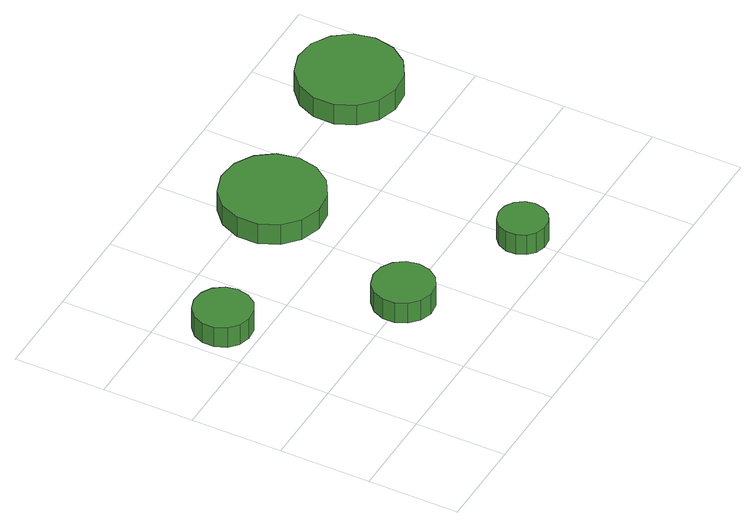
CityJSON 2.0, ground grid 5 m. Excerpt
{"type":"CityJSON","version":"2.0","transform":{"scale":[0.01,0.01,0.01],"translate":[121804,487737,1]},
"CityObjects":{
"tree1":{"type":"SolitaryVegetationObject","attributes":{"function":"something"},"geometry":[{"type":"MultiSurface","lod":"1","boundaries":[[[0,1,2,3,4,5,6,7,8,9,10,11,12,13,14]],[[15,16,17,18,19,20,21,22,23,24,25,26,27,28,29]],[[0,29,28,1]],[[1,28,27,2]],[[2,27,26,3]],[[3,26,25,4]],[[4,25,24,5]],[[5,24,23,6]],[[6,23,22,7]],[[7,22,21,8]],[[8,21,20,9]],[[9,20,19,10]],[[10,19,18,11]],[[11,18,17,12]],[[12,17,16,13]],[[13,16,15,14]],[[14,15,29,0]]]}]},
"tree2":{"type":"SolitaryVegetationObject","attributes":{"function":"something"},"geometry":[{"type":"MultiSurface","lod":"1","boundaries":[[[30,31,32,33,34,35,36,37,38,39,40,41,42,43,44]],[[45,46,47,48,49,50,51,52,53,54,55,56,57,58,59]],[[30,59,58,31]],[[31,58,57,32]],[[32,57,56,33]],[[33,56,55,34]],[[34,55,54,35]],[[35,54,53,36]],[[36,53,52,37]],[[37,52,51,38]],[[38,51,50,39]],[[39,50,49,40]],[[40,49,48,41]],[[41,48,47,42]],[[42,47,46,43]],[[43,46,45,44]],[[44,45,59,30]]]}]},
"tree3":{"type":"SolitaryVegetationObject","attributes":{"function":"something"},"geometry":[{"type":"MultiSurface","lod":"1","boundaries":[[[60,61,62,63,64,65,66,67,68,69,70,71,72,73,74]],[[75,76,77,78,79,80,81,82,83,84,85,86,87,88,89]],[[60,89,88,61]],[[61,88,87,62]],[[62,87,86,63]],[[63,86,85,64]],[[64,85,84,65]],[[65,84,83,66]],[[66,83,82,67]],[[67,82,81,68]],[[68,81,80,69]],[[69,80,79,70]],[[70,79,78,71]],[[71,78,77,72]],[[72,77,76,73]],[[73,76,75,74]],[[74,75,89,60]]]}]},
"tree4":{"type":"SolitaryVegetationObject","attributes":{"function":"something"},"geometry":[{"type":"MultiSurface","lod":"1","boundaries":[[[90,91,92,93,94,95,96,97,98,99,100,101,102,103,104]],[[105,106,107,108,109,110,111,112,113,114,115,116,117,118,119]],[[90,119,118,91]],[[91,118,117,92]],[[92,117,116,93]],[[93,116,115,94]],[[94,115,114,95]],[[95,114,113,96]],[[96,113,112,97]],[[97,112,111,98]],[[98,111,110,99]],[[99,110,109,100]],[[100,109,108,101]],[[101,108,107,102]],[[102,107,106,103]],[[103,106,105,104]],[[104,105,119,90]]]}]},
"tree5":{"type":"SolitaryVegetationObject","attributes":{"function":"something"},"geometry":[{"type":"MultiSurface","lod":"1","boundaries":[[[120,121,122,123,124,125,126,127,128,129,130,131,132,133,134]],[[135,136,137,138,139,140,141,142,143,144,145,146,147,148,149]],[[120,149,148,121]],[[121,148,147,122]],[[122,147,146,123]],[[123,146,145,124]],[[124,145,144,125]],[[125,144,143,126]],[[126,143,142,127]],[[127,142,141,128]],[[128,141,140,129]],[[129,140,139,130]],[[130,139,138,131]],[[131,138,137,132]],[[132,137,136,133]],[[133,136,135,134]],[[134,135,149,120]]]}]}
},
"vertices":[
[358,1200,147],[345,1264,147],[306,1318,147],[249,1350,147],[183,1357,147],[121,1337,147],[72,1293,147],[45,1233,147],[45,1167,147],[72,1107,147],[121,1063,147],[183,1043,147],[249,1050,147],[306,1082,147],[345,1136,147],[345,1136,20],[306,1082,20],[249,1050,20],[183,1043,20],[121,1063,20],[72,1107,20],[45,1167,20],[45,1233,20],[72,1293,20],[121,1337,20],[183,1357,20],[249,1350,20],[306,1318,20],[345,1264,20],[358,1200,20],
[964,500,140],[950,567,140],[910,622,140],[851,656,140],[783,663,140],[718,642,140],[667,596,140],[639,534,140],[639,466,140],[667,404,140],[718,358,140],[783,337,140],[851,344,140],[910,378,140],[950,433,140],[950,433,13],[910,378,13],[851,344,13],[783,337,13],[718,358,13],[667,404,13],[639,466,13],[639,534,13],[667,596,13],[718,642,13],[783,663,13],[851,656,13],[910,622,13],[950,567,13],[964,500,13],
[1377,1400,163],[1353,1513,163],[1285,1606,163],[1186,1664,163],[1071,1676,163],[961,1640,163],[876,1563,163],[829,1458,163],[829,1342,163],[876,1237,163],[961,1160,163],[1071,1124,163],[1186,1136,163],[1285,1194,163],[1353,1287,163],[1353,1287,36],[1285,1194,36],[1186,1136,36],[1071,1124,36],[961,1160,36],[876,1237,36],[829,1342,36],[829,1458,36],[876,1563,36],[961,1640,36],[1071,1676,36],[1186,1664,36],[1285,1606,36],[1353,1513,36],[1377,1400,36],
[1631,200,155],[1620,253,155],[1588,297,155],[1541,325,155],[1486,330,155],[1434,314,155],[1394,277,155],[1372,227,155],[1372,173,155],[1394,123,155],[1434,86,155],[1486,70,155],[1541,75,155],[1588,103,155],[1620,147,155],[1620,147,28],[1588,103,28],[1541,75,28],[1486,70,28],[1434,86,28],[1394,123,28],[1372,173,28],[1372,227,28],[1394,277,28],[1434,314,28],[1486,330,28],[1541,325,28],[1588,297,28],[1620,253,28],[1631,200,28],
[2377,1500,156],[2353,1613,156],[2285,1706,156],[2186,1764,156],[2071,1776,156],[1961,1740,156],[1876,1663,156],[1829,1558,156],[1829,1442,156],[1876,1337,156],[1961,1260,156],[2071,1224,156],[2186,1236,156],[2285,1294,156],[2353,1387,156],[2353,1387,29],[2285,1294,29],[2186,1236,29],[2071,1224,29],[1961,1260,29],[1876,1337,29],[1829,1442,29],[1829,1558,29],[1876,1663,29],[1961,1740,29],[2071,1776,29],[2186,1764,29],[2285,1706,29],[2353,1613,29],[2377,1500,29]
]}
